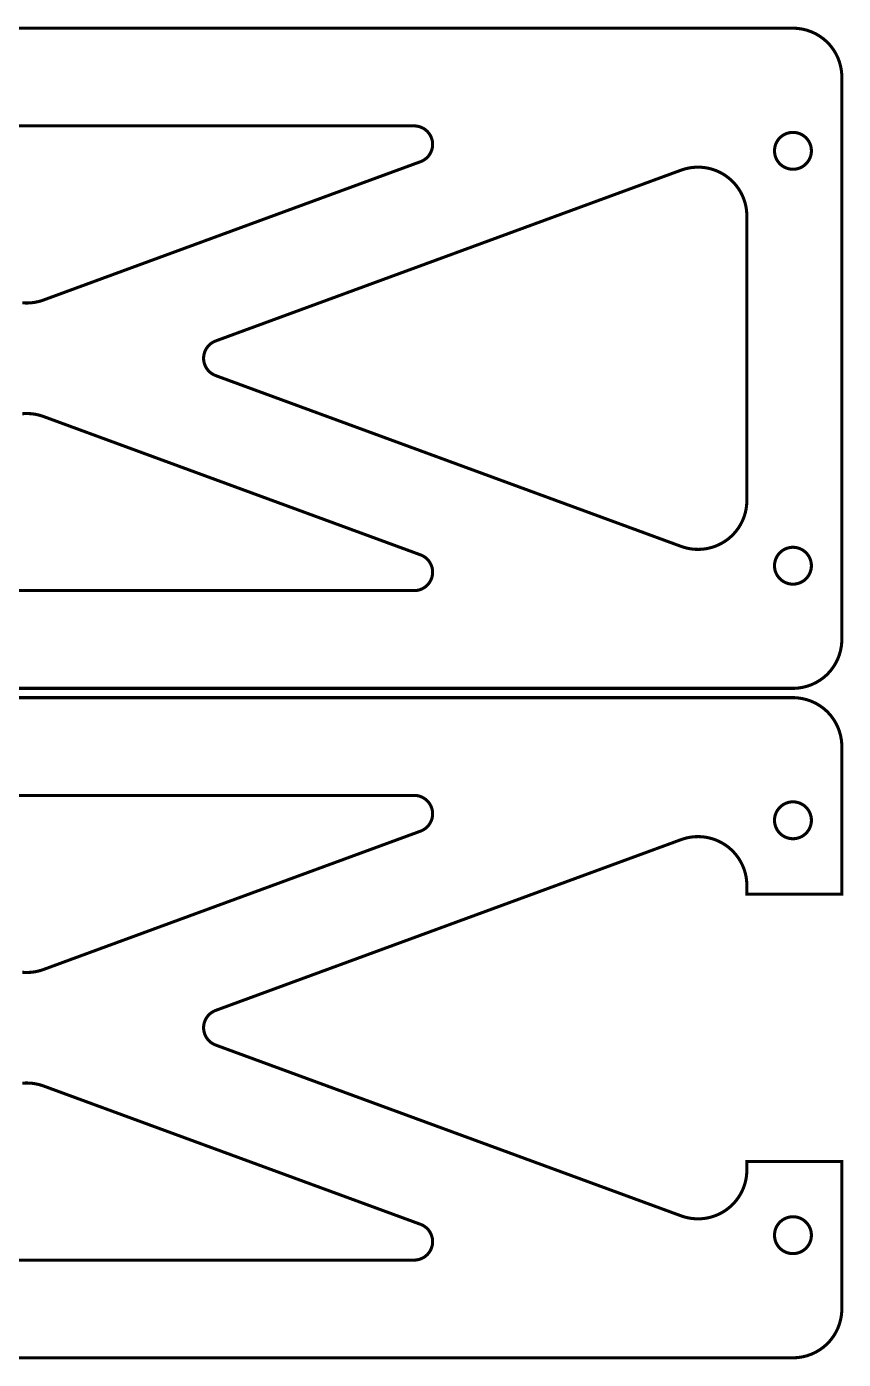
# Model space of a CAD drawing. Extents: x 0 to 330, y 0 to 241.
# Drawn here: x 88.6 to 177.1, y 0 to 144.6 of the extents above; entities that cross this region are included whole.
import ezdxf

# ---------------------------------------------------------------- set-up
doc = ezdxf.new("R2010")
doc.units = 0
doc.layers.get('0').update_dxf_attribs({"linetype": 'CONTINUOUS'})

msp = doc.modelspace()

# ---------------------------------------------------------------- linework, layer by layer
at = {"color": 0, "const_width": 0.33333}
for points in [[(5.46468, 144.389), (171.669, 144.389), (171.797, 144.389), (172.183, 144.364), (172.69, 144.289), (173.185, 144.168), (173.664, 143.999), (174.125, 143.786), (174.564, 143.528), (174.979, 143.228), (175.272, 142.976), (175.365, 142.888), (175.457, 142.797), (175.717, 142.511), (176.028, 142.104), (176.297, 141.672), (176.522, 141.217), (176.704, 140.742), (176.84, 140.251), (176.928, 139.747), (176.964, 139.362), (176.967, 139.233), (176.967, 77.9438), (176.964, 77.8153), (176.928, 77.43), (176.84, 76.9261), (176.704, 76.4351), (176.522, 75.9606), (176.297, 75.5054), (176.028, 75.0732), (175.717, 74.6669), (175.457, 74.3799), (175.365, 74.2901), (175.272, 74.2004), (174.979, 73.9492), (174.564, 73.6493), (174.125, 73.3919), (173.664, 73.1783), (173.185, 73.0099), (172.69, 72.8879), (172.183, 72.8137), (171.797, 72.7886), (171.669, 72.7886), (5.46468, 72.7886)], [(88.1035, 114.6), (88.5668, 114.58), (89.03, 114.6), (89.4907, 114.661), (89.9458, 114.763), (90.2829, 114.864), (90.3929, 114.905), (131.281, 129.911), (131.281, 129.911), (131.323, 129.927), (131.447, 129.981), (131.604, 130.064), (131.751, 130.159), (131.888, 130.266), (132.015, 130.384), (132.13, 130.511), (132.234, 130.648), (132.326, 130.792), (132.404, 130.944), (132.47, 131.102), (132.522, 131.266), (132.56, 131.435), (132.584, 131.607), (132.592, 131.783), (132.584, 131.96), (132.569, 132.094), (132.561, 132.139), (132.553, 132.183), (132.521, 132.315), (132.467, 132.484), (132.399, 132.645), (132.318, 132.799), (132.224, 132.944), (132.119, 133.08), (132.002, 133.206), (131.876, 133.322), (131.74, 133.426), (131.596, 133.518), (131.444, 133.598), (131.284, 133.665), (131.119, 133.718), (130.948, 133.757), (130.772, 133.781), (130.637, 133.789), (130.592, 133.789), (46.5421, 133.789)], [(46.5421, 83.3886), (130.592, 83.3886), (130.637, 83.3886), (130.772, 83.3968), (130.948, 83.4204), (131.119, 83.4592), (131.284, 83.5122), (131.444, 83.5792), (131.596, 83.659), (131.74, 83.7515), (131.876, 83.8557), (132.002, 83.9711), (132.119, 84.0971), (132.224, 84.2331), (132.318, 84.3782), (132.399, 84.5319), (132.467, 84.6938), (132.521, 84.8629), (132.553, 84.9944), (132.561, 85.0388), (132.569, 85.0831), (132.584, 85.2174), (132.592, 85.3949), (132.584, 85.5701), (132.56, 85.7425), (132.522, 85.9111), (132.47, 86.0749), (132.404, 86.2333), (132.326, 86.3851), (132.234, 86.5299), (132.13, 86.6664), (132.015, 86.7939), (131.888, 86.9115), (131.751, 87.0183), (131.604, 87.1137), (131.447, 87.1967), (131.323, 87.2507), (131.281, 87.2661), (90.3929, 102.273), (90.2829, 102.313), (89.9458, 102.415), (89.4907, 102.516), (89.03, 102.577), (88.5668, 102.597), (88.1035, 102.577)], [(5.46468, 0.1786), (171.669, 0.1786), (171.797, 0.1786), (172.183, 0.20367), (172.69, 0.27783), (173.185, 0.39985), (173.664, 0.56831), (174.125, 0.7819), (174.564, 1.03933), (174.979, 1.33914), (175.272, 1.59039), (175.365, 1.68007), (175.457, 1.76981), (175.717, 2.05692), (176.028, 2.46311), (176.297, 2.89535), (176.522, 3.35047), (176.704, 3.82514), (176.84, 4.31608), (176.928, 4.82004), (176.964, 5.20518), (176.967, 5.33376), (176.967, 21.4786), (166.669, 21.4786), (166.669, 20.5503), (166.669, 20.4694), (166.658, 20.2271), (166.629, 19.9071), (166.582, 19.5912), (166.514, 19.2801), (166.429, 18.9747), (166.326, 18.6757), (166.206, 18.3839), (166.068, 18.0999), (165.914, 17.8246), (165.744, 17.5587), (165.558, 17.3031), (165.356, 17.0585), (165.139, 16.8256), (164.908, 16.605), (164.663, 16.3979), (164.469, 16.251), (164.403, 16.2047), (164.336, 16.1585), (164.132, 16.0278), (163.853, 15.8686), (163.567, 15.7274), (163.274, 15.6042), (162.974, 15.4992), (162.669, 15.4125), (162.361, 15.3442), (162.05, 15.2943), (161.736, 15.2631), (161.421, 15.2506), (161.104, 15.2569), (160.789, 15.2822), (160.474, 15.3265), (160.16, 15.39), (159.85, 15.4728), (159.618, 15.5469), (159.543, 15.5749), (109.065, 34.1011), (108.992, 34.1278), (108.783, 34.2304), (108.528, 34.3985), (108.304, 34.6011), (108.114, 34.8338), (107.961, 35.0922), (107.848, 35.3721), (107.778, 35.669), (107.754, 35.9012), (107.754, 35.9786), (107.754, 36.0561), (107.778, 36.2883), (107.848, 36.5853), (107.961, 36.8651), (108.114, 37.1236), (108.304, 37.3564), (108.528, 37.5589), (108.783, 37.7269), (108.992, 37.8296), (109.065, 37.8562), (159.543, 56.3825), (159.618, 56.4104), (159.85, 56.4846), (160.16, 56.5675), (160.474, 56.631), (160.789, 56.6753), (161.104, 56.7006), (161.421, 56.7068), (161.736, 56.6943), (162.05, 56.6631), (162.361, 56.6133), (162.669, 56.5449), (162.974, 56.4582), (163.274, 56.3532), (163.567, 56.23), (163.853, 56.0887), (164.132, 55.9296), (164.336, 55.7989), (164.403, 55.7526), (164.469, 55.7064), (164.663, 55.5594), (164.908, 55.3524), (165.139, 55.1318), (165.356, 54.8989), (165.558, 54.6543), (165.744, 54.3986), (165.914, 54.1328), (166.068, 53.8575), (166.206, 53.5735), (166.326, 53.2817), (166.429, 52.9826), (166.514, 52.6772), (166.582, 52.3661), (166.629, 52.0503), (166.658, 51.7303), (166.669, 51.4879), (166.669, 51.4069), (166.669, 50.4786), (176.967, 50.4786), (176.967, 66.6236), (176.964, 66.7522), (176.928, 67.1374), (176.84, 67.6414), (176.704, 68.1322), (176.522, 68.6069), (176.297, 69.0619), (176.028, 69.4943), (175.717, 69.9004), (175.457, 70.1875), (175.365, 70.2772), (175.272, 70.3669), (174.979, 70.6182), (174.564, 70.9181), (174.125, 71.1754), (173.664, 71.389), (173.185, 71.5575), (172.69, 71.6796), (172.183, 71.7538), (171.797, 71.7787), (171.669, 71.7787), (5.46468, 71.7787)], [(88.1035, 41.9903), (88.5668, 41.97), (89.03, 41.9903), (89.4907, 42.0512), (89.9458, 42.1526), (90.2829, 42.2542), (90.3929, 42.2946), (131.281, 57.3011), (131.323, 57.3167), (131.447, 57.3708), (131.604, 57.4536), (131.751, 57.549), (131.888, 57.656), (132.015, 57.7736), (132.13, 57.9011), (132.234, 58.0376), (132.326, 58.1822), (132.404, 58.3342), (132.47, 58.4925), (132.522, 58.6564), (132.56, 58.8249), (132.584, 58.9972), (132.592, 59.1726), (132.584, 59.35), (132.569, 59.4844), (132.561, 59.5286), (132.553, 59.5729), (132.521, 59.7046), (132.467, 59.8736), (132.399, 60.0354), (132.318, 60.1893), (132.224, 60.3344), (132.119, 60.4703), (132.002, 60.5963), (131.876, 60.7117), (131.74, 60.816), (131.596, 60.9083), (131.444, 60.9883), (131.284, 61.0551), (131.119, 61.1083), (130.948, 61.1469), (130.772, 61.1707), (130.637, 61.1788), (130.592, 61.1788), (46.5421, 61.1788)], [(46.5421, 10.7787), (130.592, 10.7787), (130.637, 10.7787), (130.772, 10.7867), (130.948, 10.8104), (131.119, 10.8491), (131.284, 10.9022), (131.444, 10.9691), (131.596, 11.049), (131.74, 11.1415), (131.876, 11.2457), (132.002, 11.3612), (132.119, 11.4871), (132.224, 11.623), (132.318, 11.7682), (132.399, 11.922), (132.467, 12.0838), (132.521, 12.2529), (132.553, 12.3844), (132.561, 12.4287), (132.569, 12.473), (132.584, 12.6074), (132.592, 12.7848), (132.584, 12.9601), (132.56, 13.1325), (132.522, 13.3011), (132.47, 13.465), (132.404, 13.6233), (132.326, 13.7752), (132.234, 13.9199), (132.13, 14.0562), (132.015, 14.1837), (131.888, 14.3015), (131.751, 14.4085), (131.604, 14.5038), (131.447, 14.5867), (131.323, 14.6407), (131.281, 14.6563), (90.3929, 29.6628), (90.2829, 29.7032), (89.9458, 29.8047), (89.4907, 29.9061), (89.03, 29.9671), (88.5668, 29.9874), (88.1035, 29.9671)]]:
    msp.add_lwpolyline(points, dxfattribs=at)
at = {"color": 0}
for points in [[(5.46468, 144.389), (171.669, 144.389), (171.797, 144.389), (172.183, 144.364), (172.69, 144.289), (173.185, 144.168), (173.664, 143.999), (174.125, 143.786), (174.564, 143.528), (174.979, 143.228), (175.272, 142.976), (175.365, 142.888), (175.457, 142.797), (175.717, 142.511), (176.028, 142.104), (176.297, 141.672), (176.522, 141.217), (176.704, 140.742), (176.84, 140.251), (176.928, 139.747), (176.964, 139.362), (176.967, 139.233), (176.967, 77.9438), (176.964, 77.8153), (176.928, 77.43), (176.84, 76.9261), (176.704, 76.4351), (176.522, 75.9606), (176.297, 75.5054), (176.028, 75.0732), (175.717, 74.6669), (175.457, 74.3799), (175.365, 74.2901), (175.272, 74.2004), (174.979, 73.9492), (174.564, 73.6493), (174.125, 73.3919), (173.664, 73.1783), (173.185, 73.0099), (172.69, 72.8879), (172.183, 72.8137), (171.797, 72.7886), (171.669, 72.7886), (5.46468, 72.7886)], [(88.5668, 114.58), (89.03, 114.6), (89.4907, 114.661), (89.9458, 114.763), (90.2829, 114.864), (90.3929, 114.905), (131.281, 129.911), (131.281, 129.911), (131.323, 129.927), (131.447, 129.981), (131.604, 130.064), (131.751, 130.159), (131.888, 130.266), (132.015, 130.384), (132.13, 130.511), (132.234, 130.648), (132.326, 130.792), (132.404, 130.944), (132.47, 131.102), (132.522, 131.266), (132.56, 131.435), (132.584, 131.607), (132.592, 131.783), (132.584, 131.96), (132.569, 132.094), (132.561, 132.139), (132.553, 132.183), (132.521, 132.315), (132.467, 132.484), (132.399, 132.645), (132.318, 132.799), (132.224, 132.944), (132.119, 133.08), (132.002, 133.206), (131.876, 133.322), (131.74, 133.426), (131.596, 133.518), (131.444, 133.598), (131.284, 133.665), (131.119, 133.718), (130.948, 133.757), (130.772, 133.781), (130.637, 133.789), (130.592, 133.789), (46.5421, 133.789)], [(46.5421, 83.3886), (130.592, 83.3886), (130.637, 83.3886), (130.772, 83.3968), (130.948, 83.4204), (131.119, 83.4592), (131.284, 83.5122), (131.444, 83.5792), (131.596, 83.659), (131.74, 83.7515), (131.876, 83.8557), (132.002, 83.9711), (132.119, 84.0971), (132.224, 84.2331), (132.318, 84.3782), (132.399, 84.5319), (132.467, 84.6938), (132.521, 84.8629), (132.553, 84.9944), (132.561, 85.0388), (132.569, 85.0831), (132.584, 85.2174), (132.592, 85.3949), (132.584, 85.5701), (132.56, 85.7425), (132.522, 85.9111), (132.47, 86.0749), (132.404, 86.2333), (132.326, 86.3851), (132.234, 86.5299), (132.13, 86.6664), (132.015, 86.7939), (131.888, 86.9115), (131.751, 87.0183), (131.604, 87.1137), (131.447, 87.1967), (131.323, 87.2507), (131.281, 87.2661), (90.3929, 102.273), (90.2829, 102.313), (89.9458, 102.415), (89.4907, 102.516), (89.03, 102.577), (88.5668, 102.597)], [(5.46468, 0.1786), (171.669, 0.1786), (171.797, 0.1786), (172.183, 0.20367), (172.69, 0.27783), (173.185, 0.39985), (173.664, 0.56831), (174.125, 0.7819), (174.564, 1.03933), (174.979, 1.33914), (175.272, 1.59039), (175.365, 1.68007), (175.457, 1.76981), (175.717, 2.05692), (176.028, 2.46311), (176.297, 2.89535), (176.522, 3.35047), (176.704, 3.82514), (176.84, 4.31608), (176.928, 4.82004), (176.964, 5.20518), (176.967, 5.33376), (176.967, 21.4786), (166.669, 21.4786), (166.669, 20.5503), (166.669, 20.4694), (166.658, 20.2271), (166.629, 19.9071), (166.582, 19.5912), (166.514, 19.2801), (166.429, 18.9747), (166.326, 18.6757), (166.206, 18.3839), (166.068, 18.0999), (165.914, 17.8246), (165.744, 17.5587), (165.558, 17.3031), (165.356, 17.0585), (165.139, 16.8256), (164.908, 16.605), (164.663, 16.3979), (164.469, 16.251), (164.403, 16.2047), (164.336, 16.1585), (164.132, 16.0278), (163.853, 15.8686), (163.567, 15.7274), (163.274, 15.6042), (162.974, 15.4992), (162.669, 15.4125), (162.361, 15.3442), (162.05, 15.2943), (161.736, 15.2631), (161.421, 15.2506), (161.104, 15.2569), (160.789, 15.2822), (160.474, 15.3265), (160.16, 15.39), (159.85, 15.4728), (159.618, 15.5469), (159.543, 15.5749), (109.065, 34.1011), (108.992, 34.1278), (108.783, 34.2304), (108.528, 34.3985), (108.304, 34.6011), (108.114, 34.8338), (107.961, 35.0922), (107.848, 35.3721), (107.778, 35.669), (107.754, 35.9012), (107.754, 35.9786), (107.754, 36.0561), (107.778, 36.2883), (107.848, 36.5853), (107.961, 36.8651), (108.114, 37.1236), (108.304, 37.3564), (108.528, 37.5589), (108.783, 37.7269), (108.992, 37.8296), (109.065, 37.8562), (159.543, 56.3825), (159.618, 56.4104), (159.85, 56.4846), (160.16, 56.5675), (160.474, 56.631), (160.789, 56.6753), (161.104, 56.7006), (161.421, 56.7068), (161.736, 56.6943), (162.05, 56.6631), (162.361, 56.6133), (162.669, 56.5449), (162.974, 56.4582), (163.274, 56.3532), (163.567, 56.23), (163.853, 56.0887), (164.132, 55.9296), (164.336, 55.7989), (164.403, 55.7526), (164.469, 55.7064), (164.663, 55.5594), (164.908, 55.3524), (165.139, 55.1318), (165.356, 54.8989), (165.558, 54.6543), (165.744, 54.3986), (165.914, 54.1328), (166.068, 53.8575), (166.206, 53.5735), (166.326, 53.2817), (166.429, 52.9826), (166.514, 52.6772), (166.582, 52.3661), (166.629, 52.0503), (166.658, 51.7303), (166.669, 51.4879), (166.669, 51.4069), (166.669, 50.4786), (176.967, 50.4786), (176.967, 66.6236), (176.964, 66.7522), (176.928, 67.1374), (176.84, 67.6414), (176.704, 68.1322), (176.522, 68.6069), (176.297, 69.0619), (176.028, 69.4943), (175.717, 69.9004), (175.457, 70.1875), (175.365, 70.2772), (175.272, 70.3669), (174.979, 70.6182), (174.564, 70.9181), (174.125, 71.1754), (173.664, 71.389), (173.185, 71.5575), (172.69, 71.6796), (172.183, 71.7538), (171.797, 71.7787), (171.669, 71.7787), (5.46468, 71.7787)], [(88.5668, 41.97), (89.03, 41.9903), (89.4907, 42.0512), (89.9458, 42.1526), (90.2829, 42.2542), (90.3929, 42.2946), (131.281, 57.3011), (131.323, 57.3167), (131.447, 57.3708), (131.604, 57.4536), (131.751, 57.549), (131.888, 57.656), (132.015, 57.7736), (132.13, 57.9011), (132.234, 58.0376), (132.326, 58.1822), (132.404, 58.3342), (132.47, 58.4925), (132.522, 58.6564), (132.56, 58.8249), (132.584, 58.9972), (132.592, 59.1726), (132.584, 59.35), (132.569, 59.4844), (132.561, 59.5286), (132.553, 59.5729), (132.521, 59.7046), (132.467, 59.8736), (132.399, 60.0354), (132.318, 60.1893), (132.224, 60.3344), (132.119, 60.4703), (132.002, 60.5963), (131.876, 60.7117), (131.74, 60.816), (131.596, 60.9083), (131.444, 60.9883), (131.284, 61.0551), (131.119, 61.1083), (130.948, 61.1469), (130.772, 61.1707), (130.637, 61.1788), (130.592, 61.1788), (46.5421, 61.1788)], [(46.5421, 10.7787), (130.592, 10.7787), (130.637, 10.7787), (130.772, 10.7867), (130.948, 10.8104), (131.119, 10.8491), (131.284, 10.9022), (131.444, 10.9691), (131.596, 11.049), (131.74, 11.1415), (131.876, 11.2457), (132.002, 11.3612), (132.119, 11.4871), (132.224, 11.623), (132.318, 11.7682), (132.399, 11.922), (132.467, 12.0838), (132.521, 12.2529), (132.553, 12.3844), (132.561, 12.4287), (132.569, 12.473), (132.584, 12.6074), (132.592, 12.7848), (132.584, 12.9601), (132.56, 13.1325), (132.522, 13.3011), (132.47, 13.465), (132.404, 13.6233), (132.326, 13.7752), (132.234, 13.9199), (132.13, 14.0562), (132.015, 14.1837), (131.888, 14.3015), (131.751, 14.4085), (131.604, 14.5038), (131.447, 14.5867), (131.323, 14.6407), (131.281, 14.6563), (90.3929, 29.6628), (90.2829, 29.7032), (89.9458, 29.8047), (89.4907, 29.9061), (89.03, 29.9671), (88.5668, 29.9874)]]:
    msp.add_lwpolyline(points, dxfattribs=at)
at = {"color": 0, "const_width": 0.33333}
for points in [[(173.669, 131.089), (173.669, 131.038), (173.658, 130.884), (173.628, 130.686), (173.579, 130.494), (173.511, 130.31), (173.428, 130.135), (173.328, 129.971), (173.212, 129.817), (173.083, 129.675), (172.942, 129.545), (172.788, 129.43), (172.622, 129.33), (172.447, 129.246), (172.264, 129.179), (172.072, 129.129), (171.874, 129.099), (171.719, 129.089), (171.669, 129.089), (171.618, 129.089), (171.464, 129.099), (171.265, 129.129), (171.074, 129.179), (170.89, 129.246), (170.715, 129.33), (170.55, 129.43), (170.397, 129.545), (170.254, 129.675), (170.125, 129.817), (170.011, 129.971), (169.91, 130.135), (169.826, 130.31), (169.758, 130.494), (169.71, 130.686), (169.679, 130.884), (169.669, 131.038), (169.669, 131.089), (169.669, 131.14), (169.679, 131.293), (169.71, 131.492), (169.758, 131.683), (169.826, 131.867), (169.91, 132.042), (170.011, 132.207), (170.125, 132.361), (170.254, 132.503), (170.397, 132.632), (170.55, 132.747), (170.715, 132.847), (170.89, 132.932), (171.074, 132.999), (171.265, 133.048), (171.464, 133.078), (171.618, 133.089), (171.669, 133.089), (171.719, 133.089), (171.874, 133.078), (172.072, 133.048), (172.264, 132.999), (172.447, 132.932), (172.622, 132.847), (172.788, 132.747), (172.942, 132.632), (173.083, 132.503), (173.212, 132.361), (173.328, 132.207), (173.428, 132.042), (173.511, 131.867), (173.579, 131.683), (173.628, 131.492), (173.658, 131.293), (173.669, 131.14), (173.669, 131.089)], [(166.669, 124.017), (166.669, 124.098), (166.658, 124.34), (166.629, 124.66), (166.582, 124.976), (166.514, 125.287), (166.429, 125.593), (166.326, 125.892), (166.206, 126.183), (166.068, 126.468), (165.914, 126.743), (165.744, 127.009), (165.558, 127.264), (165.356, 127.509), (165.139, 127.742), (164.908, 127.962), (164.663, 128.169), (164.469, 128.316), (164.403, 128.363), (164.336, 128.409), (164.132, 128.54), (163.853, 128.699), (163.567, 128.84), (163.274, 128.963), (162.974, 129.068), (162.669, 129.155), (162.361, 129.223), (162.05, 129.273), (161.736, 129.304), (161.421, 129.317), (161.104, 129.311), (160.789, 129.285), (160.474, 129.241), (160.16, 129.178), (159.85, 129.095), (159.618, 129.02), (159.543, 128.993), (109.065, 110.466), (108.992, 110.44), (108.783, 110.337), (108.528, 110.169), (108.304, 109.966), (108.114, 109.734), (107.961, 109.475), (107.848, 109.195), (107.778, 108.898), (107.754, 108.666), (107.754, 108.589), (107.754, 108.511), (107.778, 108.279), (107.848, 107.982), (107.961, 107.702), (108.114, 107.444), (108.304, 107.211), (108.528, 107.008), (108.783, 106.84), (108.992, 106.738), (109.065, 106.711), (159.543, 88.1849), (159.618, 88.1569), (159.85, 88.0828), (160.16, 88), (160.474, 87.9365), (160.789, 87.8922), (161.104, 87.8669), (161.421, 87.8606), (161.736, 87.8731), (162.05, 87.9043), (162.361, 87.9542), (162.669, 88.0225), (162.974, 88.1092), (163.274, 88.2142), (163.567, 88.3374), (163.853, 88.4786), (164.132, 88.6378), (164.336, 88.7685), (164.403, 88.8147), (164.469, 88.861), (164.663, 89.0079), (164.908, 89.215), (165.139, 89.4356), (165.356, 89.6685), (165.558, 89.9132), (165.744, 90.1687), (165.914, 90.4346), (166.068, 90.7099), (166.206, 90.9939), (166.326, 91.2857), (166.429, 91.5849), (166.514, 91.8901), (166.582, 92.2013), (166.629, 92.5171), (166.658, 92.8371), (166.669, 93.0796), (166.669, 93.1603), (166.669, 124.017)], [(173.669, 86.0886), (173.669, 86.0375), (173.658, 85.8842), (173.628, 85.6856), (173.579, 85.4939), (173.511, 85.3103), (173.428, 85.1354), (173.328, 84.9706), (173.212, 84.8165), (173.083, 84.6744), (172.942, 84.5454), (172.788, 84.4303), (172.622, 84.3301), (172.447, 84.2458), (172.264, 84.1786), (172.072, 84.1293), (171.874, 84.099), (171.719, 84.0886), (171.669, 84.0886), (171.618, 84.0886), (171.464, 84.099), (171.265, 84.1293), (171.074, 84.1786), (170.89, 84.2458), (170.715, 84.3301), (170.55, 84.4303), (170.397, 84.5454), (170.254, 84.6744), (170.125, 84.8165), (170.011, 84.9706), (169.91, 85.1354), (169.826, 85.3103), (169.758, 85.4939), (169.71, 85.6856), (169.679, 85.8842), (169.669, 86.0375), (169.669, 86.0886), (169.669, 86.1399), (169.679, 86.2932), (169.71, 86.4918), (169.758, 86.6835), (169.826, 86.8672), (169.91, 87.0419), (170.011, 87.2069), (170.125, 87.3608), (170.254, 87.5029), (170.397, 87.6319), (170.55, 87.7471), (170.715, 87.8472), (170.89, 87.9315), (171.074, 87.9988), (171.265, 88.0481), (171.464, 88.0783), (171.618, 88.0886), (171.669, 88.0886), (171.719, 88.0886), (171.874, 88.0783), (172.072, 88.0481), (172.264, 87.9988), (172.447, 87.9315), (172.622, 87.8472), (172.788, 87.7471), (172.942, 87.6319), (173.083, 87.5029), (173.212, 87.3608), (173.328, 87.2069), (173.428, 87.0419), (173.511, 86.8672), (173.579, 86.6835), (173.628, 86.4918), (173.658, 86.2932), (173.669, 86.1399), (173.669, 86.0886)], [(169.669, 58.4786), (169.669, 58.5299), (169.679, 58.6832), (169.71, 58.8818), (169.758, 59.0735), (169.826, 59.2572), (169.91, 59.4321), (170.011, 59.5969), (170.125, 59.751), (170.254, 59.8929), (170.397, 60.0221), (170.55, 60.1372), (170.715, 60.2374), (170.89, 60.3215), (171.074, 60.3889), (171.265, 60.4382), (171.464, 60.4685), (171.618, 60.4788), (171.669, 60.4788), (171.719, 60.4788), (171.874, 60.4685), (172.072, 60.4382), (172.264, 60.3889), (172.447, 60.3215), (172.622, 60.2374), (172.788, 60.1372), (172.942, 60.0221), (173.083, 59.8929), (173.212, 59.751), (173.328, 59.5969), (173.428, 59.4321), (173.511, 59.2572), (173.579, 59.0735), (173.628, 58.8818), (173.658, 58.6832), (173.669, 58.5299), (173.669, 58.4786), (173.669, 58.4276), (173.658, 58.2742), (173.628, 58.0757), (173.579, 57.8839), (173.511, 57.7003), (173.428, 57.5254), (173.328, 57.3606), (173.212, 57.2065), (173.083, 57.0644), (172.942, 56.9354), (172.788, 56.8203), (172.622, 56.7201), (172.447, 56.636), (172.264, 56.5686), (172.072, 56.5193), (171.874, 56.489), (171.719, 56.4786), (171.669, 56.4786), (171.618, 56.4786), (171.464, 56.489), (171.265, 56.5193), (171.074, 56.5686), (170.89, 56.636), (170.715, 56.7201), (170.55, 56.8203), (170.397, 56.9354), (170.254, 57.0644), (170.125, 57.2065), (170.011, 57.3606), (169.91, 57.5254), (169.826, 57.7003), (169.758, 57.8839), (169.71, 58.0757), (169.679, 58.2742), (169.669, 58.4276), (169.669, 58.4786)], [(169.669, 13.4786), (169.669, 13.5298), (169.679, 13.6832), (169.71, 13.8817), (169.758, 14.0735), (169.826, 14.2572), (169.91, 14.4319), (170.011, 14.5969), (170.125, 14.7508), (170.254, 14.8929), (170.397, 15.0219), (170.55, 15.1371), (170.715, 15.2372), (170.89, 15.3215), (171.074, 15.3887), (171.265, 15.4381), (171.464, 15.4683), (171.618, 15.4786), (171.669, 15.4786), (171.719, 15.4786), (171.874, 15.4683), (172.072, 15.4381), (172.264, 15.3887), (172.447, 15.3215), (172.622, 15.2372), (172.788, 15.1371), (172.942, 15.0219), (173.083, 14.8929), (173.212, 14.7508), (173.328, 14.5969), (173.428, 14.4319), (173.511, 14.2572), (173.579, 14.0735), (173.628, 13.8817), (173.658, 13.6832), (173.669, 13.5298), (173.669, 13.4786), (173.669, 13.4275), (173.658, 13.2741), (173.628, 13.0756), (173.579, 12.8839), (173.511, 12.7002), (173.428, 12.5253), (173.328, 12.3605), (173.212, 12.2065), (173.083, 12.0645), (172.942, 11.9354), (172.788, 11.8202), (172.622, 11.7201), (172.447, 11.6358), (172.264, 11.5686), (172.072, 11.5193), (171.874, 11.489), (171.719, 11.4786), (171.669, 11.4786), (171.618, 11.4786), (171.464, 11.489), (171.265, 11.5193), (171.074, 11.5686), (170.89, 11.6358), (170.715, 11.7201), (170.55, 11.8202), (170.397, 11.9354), (170.254, 12.0645), (170.125, 12.2065), (170.011, 12.3605), (169.91, 12.5253), (169.826, 12.7002), (169.758, 12.8839), (169.71, 13.0756), (169.679, 13.2741), (169.669, 13.4275), (169.669, 13.4786)]]:
    msp.add_lwpolyline(points, close=True, dxfattribs=at)
at = {"color": 0}
for points in [[(173.669, 131.089), (173.669, 131.038), (173.658, 130.884), (173.628, 130.686), (173.579, 130.494), (173.511, 130.31), (173.428, 130.135), (173.328, 129.971), (173.212, 129.817), (173.083, 129.675), (172.942, 129.545), (172.788, 129.43), (172.622, 129.33), (172.447, 129.246), (172.264, 129.179), (172.072, 129.129), (171.874, 129.099), (171.719, 129.089), (171.669, 129.089), (171.618, 129.089), (171.464, 129.099), (171.265, 129.129), (171.074, 129.179), (170.89, 129.246), (170.715, 129.33), (170.55, 129.43), (170.397, 129.545), (170.254, 129.675), (170.125, 129.817), (170.011, 129.971), (169.91, 130.135), (169.826, 130.31), (169.758, 130.494), (169.71, 130.686), (169.679, 130.884), (169.669, 131.038), (169.669, 131.089), (169.669, 131.14), (169.679, 131.293), (169.71, 131.492), (169.758, 131.683), (169.826, 131.867), (169.91, 132.042), (170.011, 132.207), (170.125, 132.361), (170.254, 132.503), (170.397, 132.632), (170.55, 132.747), (170.715, 132.847), (170.89, 132.932), (171.074, 132.999), (171.265, 133.048), (171.464, 133.078), (171.618, 133.089), (171.669, 133.089), (171.719, 133.089), (171.874, 133.078), (172.072, 133.048), (172.264, 132.999), (172.447, 132.932), (172.622, 132.847), (172.788, 132.747), (172.942, 132.632), (173.083, 132.503), (173.212, 132.361), (173.328, 132.207), (173.428, 132.042), (173.511, 131.867), (173.579, 131.683), (173.628, 131.492), (173.658, 131.293), (173.669, 131.14), (173.669, 131.089)], [(166.669, 124.017), (166.669, 124.098), (166.658, 124.34), (166.629, 124.66), (166.582, 124.976), (166.514, 125.287), (166.429, 125.593), (166.326, 125.892), (166.206, 126.183), (166.068, 126.468), (165.914, 126.743), (165.744, 127.009), (165.558, 127.264), (165.356, 127.509), (165.139, 127.742), (164.908, 127.962), (164.663, 128.169), (164.469, 128.316), (164.403, 128.363), (164.336, 128.409), (164.132, 128.54), (163.853, 128.699), (163.567, 128.84), (163.274, 128.963), (162.974, 129.068), (162.669, 129.155), (162.361, 129.223), (162.05, 129.273), (161.736, 129.304), (161.421, 129.317), (161.104, 129.311), (160.789, 129.285), (160.474, 129.241), (160.16, 129.178), (159.85, 129.095), (159.618, 129.02), (159.543, 128.993), (109.065, 110.466), (108.992, 110.44), (108.783, 110.337), (108.528, 110.169), (108.304, 109.966), (108.114, 109.734), (107.961, 109.475), (107.848, 109.195), (107.778, 108.898), (107.754, 108.666), (107.754, 108.589), (107.754, 108.511), (107.778, 108.279), (107.848, 107.982), (107.961, 107.702), (108.114, 107.444), (108.304, 107.211), (108.528, 107.008), (108.783, 106.84), (108.992, 106.738), (109.065, 106.711), (159.543, 88.1849), (159.618, 88.1569), (159.85, 88.0828), (160.16, 88), (160.474, 87.9365), (160.789, 87.8922), (161.104, 87.8669), (161.421, 87.8606), (161.736, 87.8731), (162.05, 87.9043), (162.361, 87.9542), (162.669, 88.0225), (162.974, 88.1092), (163.274, 88.2142), (163.567, 88.3374), (163.853, 88.4786), (164.132, 88.6378), (164.336, 88.7685), (164.403, 88.8147), (164.469, 88.861), (164.663, 89.0079), (164.908, 89.215), (165.139, 89.4356), (165.356, 89.6685), (165.558, 89.9132), (165.744, 90.1687), (165.914, 90.4346), (166.068, 90.7099), (166.206, 90.9939), (166.326, 91.2857), (166.429, 91.5849), (166.514, 91.8901), (166.582, 92.2013), (166.629, 92.5171), (166.658, 92.8371), (166.669, 93.0796), (166.669, 93.1603), (166.669, 124.017)], [(173.669, 86.0886), (173.669, 86.0375), (173.658, 85.8842), (173.628, 85.6856), (173.579, 85.4939), (173.511, 85.3103), (173.428, 85.1354), (173.328, 84.9706), (173.212, 84.8165), (173.083, 84.6744), (172.942, 84.5454), (172.788, 84.4303), (172.622, 84.3301), (172.447, 84.2458), (172.264, 84.1786), (172.072, 84.1293), (171.874, 84.099), (171.719, 84.0886), (171.669, 84.0886), (171.618, 84.0886), (171.464, 84.099), (171.265, 84.1293), (171.074, 84.1786), (170.89, 84.2458), (170.715, 84.3301), (170.55, 84.4303), (170.397, 84.5454), (170.254, 84.6744), (170.125, 84.8165), (170.011, 84.9706), (169.91, 85.1354), (169.826, 85.3103), (169.758, 85.4939), (169.71, 85.6856), (169.679, 85.8842), (169.669, 86.0375), (169.669, 86.0886), (169.669, 86.1399), (169.679, 86.2932), (169.71, 86.4918), (169.758, 86.6835), (169.826, 86.8672), (169.91, 87.0419), (170.011, 87.2069), (170.125, 87.3608), (170.254, 87.5029), (170.397, 87.6319), (170.55, 87.7471), (170.715, 87.8472), (170.89, 87.9315), (171.074, 87.9988), (171.265, 88.0481), (171.464, 88.0783), (171.618, 88.0886), (171.669, 88.0886), (171.719, 88.0886), (171.874, 88.0783), (172.072, 88.0481), (172.264, 87.9988), (172.447, 87.9315), (172.622, 87.8472), (172.788, 87.7471), (172.942, 87.6319), (173.083, 87.5029), (173.212, 87.3608), (173.328, 87.2069), (173.428, 87.0419), (173.511, 86.8672), (173.579, 86.6835), (173.628, 86.4918), (173.658, 86.2932), (173.669, 86.1399), (173.669, 86.0886)], [(169.669, 58.4786), (169.669, 58.5299), (169.679, 58.6832), (169.71, 58.8818), (169.758, 59.0735), (169.826, 59.2572), (169.91, 59.4321), (170.011, 59.5969), (170.125, 59.751), (170.254, 59.8929), (170.397, 60.0221), (170.55, 60.1372), (170.715, 60.2374), (170.89, 60.3215), (171.074, 60.3889), (171.265, 60.4382), (171.464, 60.4685), (171.618, 60.4788), (171.669, 60.4788), (171.719, 60.4788), (171.874, 60.4685), (172.072, 60.4382), (172.264, 60.3889), (172.447, 60.3215), (172.622, 60.2374), (172.788, 60.1372), (172.942, 60.0221), (173.083, 59.8929), (173.212, 59.751), (173.328, 59.5969), (173.428, 59.4321), (173.511, 59.2572), (173.579, 59.0735), (173.628, 58.8818), (173.658, 58.6832), (173.669, 58.5299), (173.669, 58.4786), (173.669, 58.4276), (173.658, 58.2742), (173.628, 58.0757), (173.579, 57.8839), (173.511, 57.7003), (173.428, 57.5254), (173.328, 57.3606), (173.212, 57.2065), (173.083, 57.0644), (172.942, 56.9354), (172.788, 56.8203), (172.622, 56.7201), (172.447, 56.636), (172.264, 56.5686), (172.072, 56.5193), (171.874, 56.489), (171.719, 56.4786), (171.669, 56.4786), (171.618, 56.4786), (171.464, 56.489), (171.265, 56.5193), (171.074, 56.5686), (170.89, 56.636), (170.715, 56.7201), (170.55, 56.8203), (170.397, 56.9354), (170.254, 57.0644), (170.125, 57.2065), (170.011, 57.3606), (169.91, 57.5254), (169.826, 57.7003), (169.758, 57.8839), (169.71, 58.0757), (169.679, 58.2742), (169.669, 58.4276), (169.669, 58.4786)], [(169.669, 13.4786), (169.669, 13.5298), (169.679, 13.6832), (169.71, 13.8817), (169.758, 14.0735), (169.826, 14.2572), (169.91, 14.4319), (170.011, 14.5969), (170.125, 14.7508), (170.254, 14.8929), (170.397, 15.0219), (170.55, 15.1371), (170.715, 15.2372), (170.89, 15.3215), (171.074, 15.3887), (171.265, 15.4381), (171.464, 15.4683), (171.618, 15.4786), (171.669, 15.4786), (171.719, 15.4786), (171.874, 15.4683), (172.072, 15.4381), (172.264, 15.3887), (172.447, 15.3215), (172.622, 15.2372), (172.788, 15.1371), (172.942, 15.0219), (173.083, 14.8929), (173.212, 14.7508), (173.328, 14.5969), (173.428, 14.4319), (173.511, 14.2572), (173.579, 14.0735), (173.628, 13.8817), (173.658, 13.6832), (173.669, 13.5298), (173.669, 13.4786), (173.669, 13.4275), (173.658, 13.2741), (173.628, 13.0756), (173.579, 12.8839), (173.511, 12.7002), (173.428, 12.5253), (173.328, 12.3605), (173.212, 12.2065), (173.083, 12.0645), (172.942, 11.9354), (172.788, 11.8202), (172.622, 11.7201), (172.447, 11.6358), (172.264, 11.5686), (172.072, 11.5193), (171.874, 11.489), (171.719, 11.4786), (171.669, 11.4786), (171.618, 11.4786), (171.464, 11.489), (171.265, 11.5193), (171.074, 11.5686), (170.89, 11.6358), (170.715, 11.7201), (170.55, 11.8202), (170.397, 11.9354), (170.254, 12.0645), (170.125, 12.2065), (170.011, 12.3605), (169.91, 12.5253), (169.826, 12.7002), (169.758, 12.8839), (169.71, 13.0756), (169.679, 13.2741), (169.669, 13.4275), (169.669, 13.4786)]]:
    msp.add_lwpolyline(points, close=True, dxfattribs=at)

doc.saveas('drawing.dxf')
